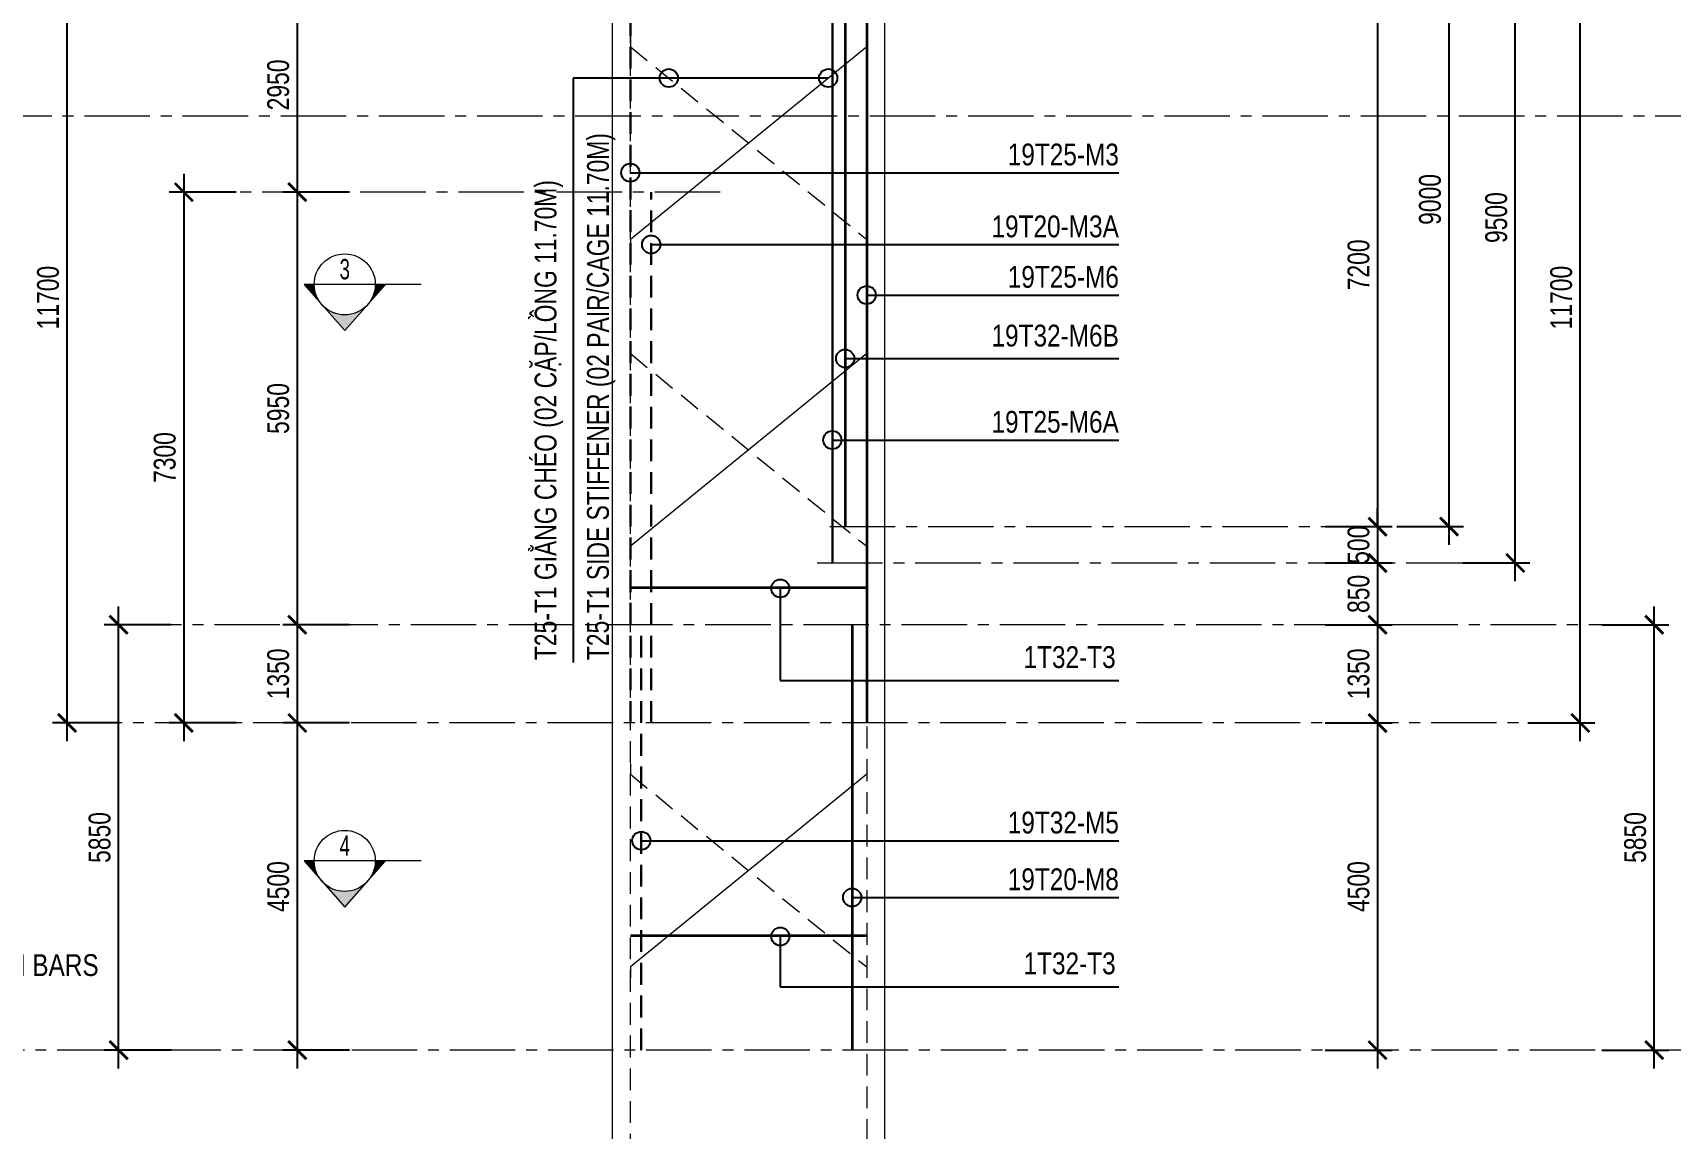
# Model space of a CAD drawing. Header units: millimetres. Extents: x 2746337 to 7547699, y -363432 to 15720.
# Drawn here: x 3076221 to 3098751, y -221482 to -206403 of the extents above; entities that cross this region are included whole.
import ezdxf
from ezdxf.enums import TextEntityAlignment as Align

# ---------------------------------------------------------------- set-up
doc = ezdxf.new("R2010")
doc.units = ezdxf.units.MM
doc.header["$LTSCALE"] = 1200
doc.header["$PDMODE"] = 3
for name, pattern in [('CENTER2', [1.125, 0.75, -0.125, 0.125, -0.125]), ('CONTINOUS', [0]), ('HIDDEN', [0.375, 0.25, -0.125])]:
    doc.linetypes.add(name, pattern=pattern)
for name, color, linetype, lineweight in [('1', 9, 'Continuous', 13), ('BOUND', 3, 'Continuous', 20), ('C1CO', 4, 'Continuous', 35), ('Grid line', 160, 'CENTER2', 5), ('HIDE', 8, 'HIDDEN', 13), ('K-THUOC', 1, 'Continuous', 18), ('LEADER', 8, 'Continuous', 9), ('T1CO', 4, 'Continuous', 20), ('T1HI', 4, 'HIDDEN', 13), ('TCHI', 4, 'HIDDEN', 30), ('TEXTMA', 2, 'Continuous', 13), ('TEXTVN', 2, 'Continuous', 20)]:
    doc.layers.add(name, color=color, linetype=linetype, lineweight=lineweight)
doc.styles.add('DB_Arial', font='arial.ttf', dxfattribs={"width": 0.8})
doc.styles.add('SMTEXT', font='arial.ttf', dxfattribs={"width": 0.75})
doc.styles.add('TEXTVN', font='VHELVCN.TTF', dxfattribs={"width": 0.8})
doc.dimstyles.new('BSV1-100', dxfattribs={"dimtxt": 300, "dimasz": 250, "dimexe": 200, "dimexo": 0, "dimgap": 108, "dimtad": 1, "dimdec": 0, "dimdsep": 46, "dimtxsty": 'SMTEXT', "dimblk": 'ARCHTICK', "dimcen": 100, "dimdle": 250, "dimclrd": 256, "dimclre": 256, "dimclrt": 1, "dimadec": 0, "dimazin": 0, "dimtfac": 1, "dimtdec": 0, "dimtix": 1, "dimtmove": 2, "dimatfit": 3, "dimfxl": 720, "dimfxlon": 1, "dimtolj": 1, "dimtzin": 0, "dimarcsym": 0})
doc.dimstyles.new('BSV25', dxfattribs={"dimtxt": 300, "dimasz": 250, "dimexe": 200, "dimexo": 0, "dimgap": 108, "dimtad": 1, "dimdec": 0, "dimlfac": 0.25, "dimdsep": 46, "dimtxsty": 'SMTEXT', "dimblk": 'ARCHTICK', "dimcen": 100, "dimdle": 250, "dimclrd": 256, "dimclre": 256, "dimclrt": 2, "dimadec": 0, "dimazin": 0, "dimtfac": 1, "dimtdec": 0, "dimtix": 1, "dimtmove": 2, "dimatfit": 3, "dimfxl": 800, "dimfxlon": 1, "dimtolj": 1, "dimtzin": 0, "dimarcsym": 0})

# ---------------------------------------------------------------- blocks, each defined once
blk = doc.blocks.new('_ArchTick')
at = {"color": 0, "linetype": 'ByBlock', "const_width": 0.15}
blk.add_lwpolyline([(-0.5, -0.5), (0.5, 0.5)], dxfattribs=at)
blk = doc.blocks.new('*D1793')
at = {"layer": 'Defpoints', "color": 0, "transparency": 16777216}
for p in [(3084188, -203245), (3071129, -206245), (3084188, -206245)]:
    blk.add_point(p, dxfattribs=at)
at = {"layer": 'K-THUOC', "lineweight": -2, "transparency": 16777216}
for p, q in [((3071129, -202995), (3071129, -206495)), ((3071849, -203245), (3070929, -203245)), ((3071849, -206245), (3070929, -206245))]:
    blk.add_line(p, q, dxfattribs=at)
at = {"layer": 'K-THUOC', "lineweight": -2, "transparency": 16777216, "xscale": 250, "yscale": 250, "zscale": 250}
for p, rotation in [((3071129, -203245), 90), ((3071129, -206245), 270)]:
    blk.add_blockref('_ArchTick', p, dxfattribs=dict(at, rotation=rotation))
at = {"layer": 'K-THUOC', "color": 1, "transparency": 16777216, "char_height": 300, "attachment_point": 5, "rotation": 90, "style": 'SMTEXT'}
for s, insert in [('\\A1;T12a200-L1,L2,L3', (3071417, -204745)), ('\\A1;3000', (3070867, -204745))]:
    blk.add_mtext(s, dxfattribs=dict(at, insert=insert))
blk = doc.blocks.new('*D1794')
at = {"layer": 'Defpoints', "color": 0, "transparency": 16777216}
for p in [(3084188, -206245), (3071129, -220395), (3077931, -220395)]:
    blk.add_point(p, dxfattribs=at)
at = {"layer": 'K-THUOC', "lineweight": -2, "transparency": 16777216}
for p, q in [((3071129, -205995), (3071129, -220645)), ((3071849, -206245), (3070929, -206245)), ((3071849, -220395), (3070929, -220395))]:
    blk.add_line(p, q, dxfattribs=at)
at = {"layer": 'K-THUOC', "lineweight": -2, "transparency": 16777216, "xscale": 250, "yscale": 250, "zscale": 250}
for p, rotation in [((3071129, -206245), 90), ((3071129, -220395), 270)]:
    blk.add_blockref('_ArchTick', p, dxfattribs=dict(at, rotation=rotation))
at = {"layer": 'K-THUOC', "color": 1, "transparency": 16777216, "char_height": 300, "attachment_point": 5, "rotation": 90, "style": 'SMTEXT'}
for s, insert in [('\\A1;T12a300-L1,L2,L3', (3071417, -213320)), ('\\A1;14150', (3070868, -213320))]:
    blk.add_mtext(s, dxfattribs=dict(at, insert=insert))
blk = doc.blocks.new('SIGSEC')
at = {"layer": '1', "lineweight": 9}
h = blk.add_hatch(color=256, dxfattribs=at)
h.dxf.hatch_style = 1
h.paths.add_polyline_path([(-420, 0), (-560, 0), (-315, -278, -0.182676)])
h = blk.add_hatch(color=256, dxfattribs=at)
h.dxf.hatch_style = 1
h.paths.add_polyline_path([(560, 0), (420, 0, -0.182676), (315, -278)])
h = blk.add_hatch(color=256, dxfattribs=at)
h.dxf.hatch_style = 1
h.paths.add_polyline_path([(315, -278, -0.451416), (-315, -278), (0, -635)])
at = {"layer": '1', "lineweight": 9, "elevation": 0}
blk.add_lwpolyline([(1050, 0), (-560, 0), (0, -635), (560, 0)], dxfattribs=at)
at = {"layer": '1', "lineweight": 9}
blk.add_circle((0, 0), 420, dxfattribs=at)
at = {"layer": 'BOUND', "lineweight": 9, "style": 'TEXTVN', "width": 0.8}
blk.add_attdef('SEC', text='', height=280, dxfattribs=at).set_placement((0, 210, 0), align=Align.MIDDLE_CENTER)
blk = doc.blocks.new('*D1798')
at = {"layer": 'Defpoints', "color": 0, "transparency": 16777216}
for p in [(3101550, -203745), (3070113, -207545), (3102807, -207545)]:
    blk.add_point(p, dxfattribs=at)
at = {"layer": 'K-THUOC', "lineweight": -2, "transparency": 16777216}
for p, q in [((3070113, -203495), (3070113, -207795)), ((3070833, -203745), (3069913, -203745)), ((3070833, -207545), (3069913, -207545))]:
    blk.add_line(p, q, dxfattribs=at)
at = {"layer": 'K-THUOC', "lineweight": -2, "transparency": 16777216, "xscale": 250, "yscale": 250, "zscale": 250}
for p, rotation in [((3070113, -203745), 90), ((3070113, -207545), 270)]:
    blk.add_blockref('_ArchTick', p, dxfattribs=dict(at, rotation=rotation))
at = {"layer": 'K-THUOC', "color": 1, "transparency": 16777216, "insert": (3069852, -205645), "char_height": 300, "attachment_point": 5, "rotation": 90, "style": 'SMTEXT'}
blk.add_mtext('\\A1;3800', dxfattribs=at)
blk = doc.blocks.new('*D1804')
at = {"layer": 'Defpoints', "color": 0, "transparency": 16777216}
for p in [(3087938, -205995), (3087938, -213195), (3094713, -213195)]:
    blk.add_point(p, dxfattribs=at)
at = {"layer": 'K-THUOC', "lineweight": -2, "transparency": 16777216}
for p, q in [((3094713, -205745), (3094713, -213445)), ((3093993, -205995), (3094913, -205995)), ((3093993, -213195), (3094913, -213195))]:
    blk.add_line(p, q, dxfattribs=at)
at = {"layer": 'K-THUOC', "lineweight": -2, "transparency": 16777216, "xscale": 250, "yscale": 250, "zscale": 250}
for p, rotation in [((3094713, -205995), 90), ((3094713, -213195), 270)]:
    blk.add_blockref('_ArchTick', p, dxfattribs=dict(at, rotation=rotation))
at = {"layer": 'K-THUOC', "color": 1, "transparency": 16777216, "insert": (3094452, -209595), "char_height": 300, "attachment_point": 5, "rotation": 90, "style": 'SMTEXT'}
blk.add_mtext('\\A1;7200', dxfattribs=at)
blk = doc.blocks.new('*D1805')
at = {"layer": 'Defpoints', "color": 0, "transparency": 16777216}
for p in [(3087938, -213695), (3087938, -214545), (3094713, -214545)]:
    blk.add_point(p, dxfattribs=at)
at = {"layer": 'K-THUOC', "lineweight": -2, "transparency": 16777216}
for p, q in [((3094713, -213445), (3094713, -214795)), ((3093993, -213695), (3094913, -213695)), ((3093993, -214545), (3094913, -214545))]:
    blk.add_line(p, q, dxfattribs=at)
at = {"layer": 'K-THUOC', "lineweight": -2, "transparency": 16777216, "xscale": 250, "yscale": 250, "zscale": 250}
for p, rotation in [((3094713, -213695), 90), ((3094713, -214545), 270)]:
    blk.add_blockref('_ArchTick', p, dxfattribs=dict(at, rotation=rotation))
at = {"layer": 'K-THUOC', "color": 1, "transparency": 16777216, "insert": (3094452, -214120), "char_height": 300, "attachment_point": 5, "rotation": 90, "style": 'SMTEXT'}
blk.add_mtext('\\A1;850', dxfattribs=at)
blk = doc.blocks.new('*D1806')
at = {"layer": 'Defpoints', "color": 0, "transparency": 16777216}
for p in [(3087938, -214545), (3087938, -215895), (3094713, -215895)]:
    blk.add_point(p, dxfattribs=at)
at = {"layer": 'K-THUOC', "lineweight": -2, "transparency": 16777216}
for p, q in [((3094713, -214295), (3094713, -216145)), ((3093993, -214545), (3094913, -214545)), ((3093993, -215895), (3094913, -215895))]:
    blk.add_line(p, q, dxfattribs=at)
at = {"layer": 'K-THUOC', "lineweight": -2, "transparency": 16777216, "xscale": 250, "yscale": 250, "zscale": 250}
for p, rotation in [((3094713, -214545), 90), ((3094713, -215895), 270)]:
    blk.add_blockref('_ArchTick', p, dxfattribs=dict(at, rotation=rotation))
at = {"layer": 'K-THUOC', "color": 1, "transparency": 16777216, "insert": (3094452, -215220), "char_height": 300, "attachment_point": 5, "rotation": 90, "style": 'SMTEXT'}
blk.add_mtext('\\A1;1350', dxfattribs=at)
blk = doc.blocks.new('*D1807')
at = {"layer": 'Defpoints', "color": 0, "transparency": 16777216}
for p in [(3087588, -215895), (3087938, -220395), (3094713, -220395)]:
    blk.add_point(p, dxfattribs=at)
at = {"layer": 'K-THUOC', "lineweight": -2, "transparency": 16777216}
for p, q in [((3094713, -215645), (3094713, -220645)), ((3093993, -215895), (3094913, -215895)), ((3093993, -220395), (3094913, -220395))]:
    blk.add_line(p, q, dxfattribs=at)
at = {"layer": 'K-THUOC', "lineweight": -2, "transparency": 16777216, "xscale": 250, "yscale": 250, "zscale": 250}
for p, rotation in [((3094713, -215895), 90), ((3094713, -220395), 270)]:
    blk.add_blockref('_ArchTick', p, dxfattribs=dict(at, rotation=rotation))
at = {"layer": 'K-THUOC', "color": 1, "transparency": 16777216, "insert": (3094452, -218145), "char_height": 300, "attachment_point": 5, "rotation": 90, "style": 'SMTEXT'}
blk.add_mtext('\\A1;4500', dxfattribs=at)
blk = doc.blocks.new('*D1808')
at = {"layer": 'Defpoints', "color": 0, "transparency": 16777216}
for p in [(3087438, -214545), (3098518, -214545), (3087438, -220395)]:
    blk.add_point(p, dxfattribs=at)
at = {"layer": 'K-THUOC', "lineweight": -2, "transparency": 16777216}
for p, q in [((3098518, -220645), (3098518, -214295)), ((3097798, -214545), (3098718, -214545)), ((3097798, -220395), (3098718, -220395))]:
    blk.add_line(p, q, dxfattribs=at)
at = {"layer": 'K-THUOC', "lineweight": -2, "transparency": 16777216, "xscale": 250, "yscale": 250, "zscale": 250}
for p, rotation in [((3098518, -214545), 90), ((3098518, -220395), 270)]:
    blk.add_blockref('_ArchTick', p, dxfattribs=dict(at, rotation=rotation))
at = {"layer": 'K-THUOC', "color": 1, "transparency": 16777216, "insert": (3098257, -217470), "char_height": 300, "attachment_point": 5, "rotation": 90, "style": 'SMTEXT'}
blk.add_mtext('\\A1;5850', dxfattribs=at)
blk = doc.blocks.new('*D1809')
at = {"layer": 'Defpoints', "color": 0, "transparency": 16777216}
for p in [(3086887, -204195), (3097500, -204195), (3086887, -215895)]:
    blk.add_point(p, dxfattribs=at)
at = {"layer": 'K-THUOC', "lineweight": -2, "transparency": 16777216}
for p, q in [((3097500, -216145), (3097500, -203945)), ((3096780, -204195), (3097700, -204195)), ((3096780, -215895), (3097700, -215895))]:
    blk.add_line(p, q, dxfattribs=at)
at = {"layer": 'K-THUOC', "lineweight": -2, "transparency": 16777216, "xscale": 250, "yscale": 250, "zscale": 250}
for p, rotation in [((3097500, -204195), 90), ((3097500, -215895), 270)]:
    blk.add_blockref('_ArchTick', p, dxfattribs=dict(at, rotation=rotation))
at = {"layer": 'K-THUOC', "color": 1, "transparency": 16777216, "insert": (3097239, -210045), "char_height": 300, "attachment_point": 5, "rotation": 90, "style": 'SMTEXT'}
blk.add_mtext('\\A1;11700', dxfattribs=at)
blk = doc.blocks.new('*D1812')
at = {"layer": 'Defpoints', "color": 0, "transparency": 16777216}
for p in [(3087007, -204195), (3096607, -204195), (3087007, -213695)]:
    blk.add_point(p, dxfattribs=at)
at = {"layer": 'K-THUOC', "lineweight": -2, "transparency": 16777216}
for p, q in [((3096607, -213945), (3096607, -203945)), ((3095887, -204195), (3096807, -204195)), ((3095887, -213695), (3096807, -213695))]:
    blk.add_line(p, q, dxfattribs=at)
at = {"layer": 'K-THUOC', "lineweight": -2, "transparency": 16777216, "xscale": 250, "yscale": 250, "zscale": 250}
for p, rotation in [((3096607, -204195), 90), ((3096607, -213695), 270)]:
    blk.add_blockref('_ArchTick', p, dxfattribs=dict(at, rotation=rotation))
at = {"layer": 'K-THUOC', "color": 1, "transparency": 16777216, "insert": (3096346, -208945), "char_height": 300, "attachment_point": 5, "rotation": 90, "style": 'SMTEXT'}
blk.add_mtext('\\A1;9500', dxfattribs=at)
blk = doc.blocks.new('*D1813')
at = {"layer": 'Defpoints', "color": 0, "transparency": 16777216}
for p in [(3087181, -204195), (3095697, -204195), (3087181, -213195)]:
    blk.add_point(p, dxfattribs=at)
at = {"layer": 'K-THUOC', "lineweight": -2, "transparency": 16777216}
for p, q in [((3095697, -213445), (3095697, -203945)), ((3094977, -204195), (3095897, -204195)), ((3094977, -213195), (3095897, -213195))]:
    blk.add_line(p, q, dxfattribs=at)
at = {"layer": 'K-THUOC', "lineweight": -2, "transparency": 16777216, "xscale": 250, "yscale": 250, "zscale": 250}
for p, rotation in [((3095697, -204195), 90), ((3095697, -213195), 270)]:
    blk.add_blockref('_ArchTick', p, dxfattribs=dict(at, rotation=rotation))
at = {"layer": 'K-THUOC', "color": 1, "transparency": 16777216, "insert": (3095435, -208695), "char_height": 300, "attachment_point": 5, "rotation": 90, "style": 'SMTEXT'}
blk.add_mtext('\\A1;9000', dxfattribs=at)
blk = doc.blocks.new('*D1816')
at = {"layer": 'Defpoints', "color": 0, "transparency": 16777216}
for p in [(3084164, -205645), (3079858, -208595), (3084164, -208595)]:
    blk.add_point(p, dxfattribs=at)
at = {"layer": 'K-THUOC', "lineweight": -2, "transparency": 16777216}
for p, q in [((3079858, -205395), (3079858, -208845)), ((3080578, -205645), (3079658, -205645)), ((3080578, -208595), (3079658, -208595))]:
    blk.add_line(p, q, dxfattribs=at)
at = {"layer": 'K-THUOC', "lineweight": -2, "transparency": 16777216, "xscale": 250, "yscale": 250, "zscale": 250}
for p, rotation in [((3079858, -205645), 90), ((3079858, -208595), 270)]:
    blk.add_blockref('_ArchTick', p, dxfattribs=dict(at, rotation=rotation))
at = {"layer": 'K-THUOC', "color": 1, "transparency": 16777216, "insert": (3079597, -207120), "char_height": 300, "attachment_point": 5, "rotation": 90, "style": 'SMTEXT'}
blk.add_mtext('\\A1;2950', dxfattribs=at)
blk = doc.blocks.new('*D1817')
at = {"layer": 'Defpoints', "color": 0, "transparency": 16777216}
for p in [(3084164, -215895), (3079858, -220395), (3084164, -220395)]:
    blk.add_point(p, dxfattribs=at)
at = {"layer": 'K-THUOC', "lineweight": -2, "transparency": 16777216}
for p, q in [((3079858, -215645), (3079858, -220645)), ((3080578, -215895), (3079658, -215895)), ((3080578, -220395), (3079658, -220395))]:
    blk.add_line(p, q, dxfattribs=at)
at = {"layer": 'K-THUOC', "lineweight": -2, "transparency": 16777216, "xscale": 250, "yscale": 250, "zscale": 250}
for p, rotation in [((3079858, -215895), 90), ((3079858, -220395), 270)]:
    blk.add_blockref('_ArchTick', p, dxfattribs=dict(at, rotation=rotation))
at = {"layer": 'K-THUOC', "color": 1, "transparency": 16777216, "insert": (3079597, -218145), "char_height": 300, "attachment_point": 5, "rotation": 90, "style": 'SMTEXT'}
blk.add_mtext('\\A1;4500', dxfattribs=at)
blk = doc.blocks.new('*D1818')
at = {"layer": 'Defpoints', "color": 0, "transparency": 16777216}
for p in [(3076693, -204195), (3084364, -204195), (3084364, -215895)]:
    blk.add_point(p, dxfattribs=at)
at = {"layer": 'K-THUOC', "lineweight": -2, "transparency": 16777216}
for p, q in [((3076693, -216145), (3076693, -203945)), ((3077413, -204195), (3076493, -204195)), ((3077413, -215895), (3076493, -215895))]:
    blk.add_line(p, q, dxfattribs=at)
at = {"layer": 'K-THUOC', "lineweight": -2, "transparency": 16777216, "xscale": 250, "yscale": 250, "zscale": 250}
for p, rotation in [((3076693, -204195), 90), ((3076693, -215895), 270)]:
    blk.add_blockref('_ArchTick', p, dxfattribs=dict(at, rotation=rotation))
at = {"layer": 'K-THUOC', "color": 1, "transparency": 16777216, "insert": (3076432, -210045), "char_height": 300, "attachment_point": 5, "rotation": 90, "style": 'SMTEXT'}
blk.add_mtext('\\A1;11700', dxfattribs=at)
blk = doc.blocks.new('*D1826')
at = {"layer": 'Defpoints', "color": 0, "transparency": 16777216}
for p in [(3102566, -194895), (3097019, -220395), (3107734, -220395)]:
    blk.add_point(p, dxfattribs=at)
at = {"layer": 'K-THUOC', "lineweight": -2, "transparency": 16777216}
for p, q in [((3107734, -194645), (3107734, -220645)), ((3107014, -194895), (3107934, -194895)), ((3107014, -220395), (3107934, -220395))]:
    blk.add_line(p, q, dxfattribs=at)
at = {"layer": 'K-THUOC', "lineweight": -2, "transparency": 16777216, "xscale": 250, "yscale": 250, "zscale": 250}
for p, rotation in [((3107734, -194895), 90), ((3107734, -220395), 270)]:
    blk.add_blockref('_ArchTick', p, dxfattribs=dict(at, rotation=rotation))
at = {"layer": 'K-THUOC', "color": 1, "transparency": 16777216, "insert": (3107473, -207645), "char_height": 300, "attachment_point": 5, "rotation": 90, "style": 'SMTEXT'}
blk.add_mtext('\\A1;25500', dxfattribs=at)
blk = doc.blocks.new('*D1827')
at = {"layer": 'Defpoints', "color": 0, "transparency": 16777216}
for p in [(3097019, -220395), (3098591, -239395), (3107734, -239395)]:
    blk.add_point(p, dxfattribs=at)
at = {"layer": 'K-THUOC', "lineweight": -2, "transparency": 16777216}
for p, q in [((3107734, -220145), (3107734, -239645)), ((3107014, -220395), (3107934, -220395)), ((3107014, -239395), (3107934, -239395))]:
    blk.add_line(p, q, dxfattribs=at)
at = {"layer": 'K-THUOC', "lineweight": -2, "transparency": 16777216, "xscale": 250, "yscale": 250, "zscale": 250}
for p, rotation in [((3107734, -220395), 90), ((3107734, -239395), 270)]:
    blk.add_blockref('_ArchTick', p, dxfattribs=dict(at, rotation=rotation))
at = {"layer": 'K-THUOC', "color": 1, "transparency": 16777216, "insert": (3107473, -229895), "char_height": 300, "attachment_point": 5, "rotation": 90, "style": 'SMTEXT'}
blk.add_mtext('\\A1;19000', dxfattribs=at)
blk = doc.blocks.new('*D1828')
at = {"layer": 'Defpoints', "color": 0, "transparency": 16777216}
for p in [(3101766, -194395), (3108795, -194395), (3097019, -220395)]:
    blk.add_point(p, dxfattribs=at)
at = {"layer": 'K-THUOC', "lineweight": -2, "transparency": 16777216}
for p, q in [((3108795, -220645), (3108795, -194145)), ((3108075, -194395), (3108995, -194395)), ((3108075, -220395), (3108995, -220395))]:
    blk.add_line(p, q, dxfattribs=at)
at = {"layer": 'K-THUOC', "lineweight": -2, "transparency": 16777216, "xscale": 250, "yscale": 250, "zscale": 250}
for p, rotation in [((3108795, -194395), 90), ((3108795, -220395), 270)]:
    blk.add_blockref('_ArchTick', p, dxfattribs=dict(at, rotation=rotation))
at = {"layer": 'K-THUOC', "color": 1, "transparency": 16777216, "insert": (3108533, -207395), "char_height": 300, "attachment_point": 5, "rotation": 90, "style": 'SMTEXT'}
blk.add_mtext('\\A1;26000', dxfattribs=at)
blk = doc.blocks.new('*D1835')
at = {"layer": 'Defpoints', "color": 0, "transparency": 16777216}
for p in [(3084188, -208595), (3079858, -214545), (3084188, -214545)]:
    blk.add_point(p, dxfattribs=at)
at = {"layer": 'K-THUOC', "lineweight": -2, "transparency": 16777216}
for p, q in [((3079858, -208345), (3079858, -214795)), ((3080578, -208595), (3079658, -208595)), ((3080578, -214545), (3079658, -214545))]:
    blk.add_line(p, q, dxfattribs=at)
at = {"layer": 'K-THUOC', "lineweight": -2, "transparency": 16777216, "xscale": 250, "yscale": 250, "zscale": 250}
for p, rotation in [((3079858, -208595), 90), ((3079858, -214545), 270)]:
    blk.add_blockref('_ArchTick', p, dxfattribs=dict(at, rotation=rotation))
at = {"layer": 'K-THUOC', "color": 1, "transparency": 16777216, "insert": (3079597, -211570), "char_height": 300, "attachment_point": 5, "rotation": 90, "style": 'SMTEXT'}
blk.add_mtext('\\A1;5950', dxfattribs=at)
blk = doc.blocks.new('*D1836')
at = {"layer": 'Defpoints', "color": 0, "transparency": 16777216}
for p in [(3084738, -214545), (3079858, -215895), (3084738, -215895)]:
    blk.add_point(p, dxfattribs=at)
at = {"layer": 'K-THUOC', "lineweight": -2, "transparency": 16777216}
for p, q in [((3079858, -214295), (3079858, -216145)), ((3080578, -214545), (3079658, -214545)), ((3080578, -215895), (3079658, -215895))]:
    blk.add_line(p, q, dxfattribs=at)
at = {"layer": 'K-THUOC', "lineweight": -2, "transparency": 16777216, "xscale": 250, "yscale": 250, "zscale": 250}
for p, rotation in [((3079858, -214545), 90), ((3079858, -215895), 270)]:
    blk.add_blockref('_ArchTick', p, dxfattribs=dict(at, rotation=rotation))
at = {"layer": 'K-THUOC', "color": 1, "transparency": 16777216, "insert": (3079597, -215220), "char_height": 300, "attachment_point": 5, "rotation": 90, "style": 'SMTEXT'}
blk.add_mtext('\\A1;1350', dxfattribs=at)
blk = doc.blocks.new('*D1838')
at = {"layer": 'Defpoints', "color": 0, "transparency": 16777216}
for p in [(3077402, -214545), (3084895, -214545), (3084895, -220395)]:
    blk.add_point(p, dxfattribs=at)
at = {"layer": 'K-THUOC', "lineweight": -2, "transparency": 16777216}
for p, q in [((3077402, -220645), (3077402, -214295)), ((3078122, -214545), (3077202, -214545)), ((3078122, -220395), (3077202, -220395))]:
    blk.add_line(p, q, dxfattribs=at)
at = {"layer": 'K-THUOC', "lineweight": -2, "transparency": 16777216, "xscale": 250, "yscale": 250, "zscale": 250}
for p, rotation in [((3077402, -214545), 90), ((3077402, -220395), 270)]:
    blk.add_blockref('_ArchTick', p, dxfattribs=dict(at, rotation=rotation))
at = {"layer": 'K-THUOC', "color": 1, "transparency": 16777216, "insert": (3077141, -217470), "char_height": 300, "attachment_point": 5, "rotation": 90, "style": 'SMTEXT'}
blk.add_mtext('\\A1;5850', dxfattribs=at)
blk = doc.blocks.new('*D1839')
at = {"layer": 'Defpoints', "color": 0, "transparency": 16777216}
for p in [(3087938, -213195), (3087938, -213694), (3094713, -213694)]:
    blk.add_point(p, dxfattribs=at)
at = {"layer": 'K-THUOC', "lineweight": -2, "transparency": 16777216}
for p, q in [((3094713, -213195), (3094713, -212945)), ((3093993, -213195), (3094913, -213195)), ((3094713, -213195), (3094713, -213694)), ((3093993, -213694), (3094913, -213694)), ((3094713, -213694), (3094713, -213944))]:
    blk.add_line(p, q, dxfattribs=at)
at = {"layer": 'K-THUOC', "lineweight": -2, "transparency": 16777216, "xscale": 250, "yscale": 250, "zscale": 250}
for p, rotation in [((3094713, -213195), 270), ((3094713, -213694), 90)]:
    blk.add_blockref('_ArchTick', p, dxfattribs=dict(at, rotation=rotation))
at = {"layer": 'K-THUOC', "color": 1, "transparency": 16777216, "insert": (3094452, -213444), "char_height": 300, "attachment_point": 5, "rotation": 90, "style": 'SMTEXT'}
blk.add_mtext('\\A1;500', dxfattribs=at)
blk = doc.blocks.new('*D1840')
at = {"layer": 'Defpoints', "color": 0, "transparency": 16777216}
for p in [(3082364, -208595), (3078298, -215895), (3082364, -215895)]:
    blk.add_point(p, dxfattribs=at)
at = {"layer": 'K-THUOC', "lineweight": -2, "transparency": 16777216}
for p, q in [((3078298, -208345), (3078298, -216145)), ((3079018, -208595), (3078098, -208595)), ((3079018, -215895), (3078098, -215895))]:
    blk.add_line(p, q, dxfattribs=at)
at = {"layer": 'K-THUOC', "lineweight": -2, "transparency": 16777216, "xscale": 250, "yscale": 250, "zscale": 250}
for p, rotation in [((3078298, -208595), 90), ((3078298, -215895), 270)]:
    blk.add_blockref('_ArchTick', p, dxfattribs=dict(at, rotation=rotation))
at = {"layer": 'K-THUOC', "color": 1, "transparency": 16777216, "insert": (3078037, -212245), "char_height": 300, "attachment_point": 5, "rotation": 90, "style": 'SMTEXT'}
blk.add_mtext('\\A1;7300', dxfattribs=at)

msp = doc.modelspace()

# ---------------------------------------------------------------- linework, layer by layer
at = {"layer": 'BOUND'}
msp.add_line((3084188.2, -193984.7), (3084188.2, -239394.7), dxfattribs=at)
msp.add_lwpolyline([(3084188.2, -239394.7), (3087938.2, -239394.7), (3087938.2, -194894.7), (3084188.2, -194894.7)], close=True, dxfattribs=at)
at = {"layer": 'C1CO'}
for p, q in [((3087391.4, -204195), (3087391.4, -213194.7)), ((3087688.2, -204195), (3087688.2, -215895)), ((3084438.2, -214032.9), (3087688.2, -214032.9)), ((3087488.2, -214544.7), (3087488.2, -220394.7)), ((3084438.2, -218818.7), (3087688.2, -218818.7))]:
    msp.add_line(p, q, dxfattribs=at)
at = {"layer": 'Grid line', "color": 2}
msp.add_line((3066131.5, -207544.7), (3102634.3, -207544.7), dxfattribs=at)
at = {"layer": 'Grid line'}
for p, q in [((3085673.9, -208594.7), (3079045.3, -208594.7)), ((3087181.4, -213194.7), (3095896.7, -213194.7)), ((3087006.6, -213694.7), (3096075.7, -213694.7)), ((3098517.8, -214545.2), (3078123.1, -214545.2)), ((3097699.8, -215895.2), (3076493.3, -215895.2)), ((3107156.3, -220394.7), (3071488.2, -220394.7))]:
    msp.add_line(p, q, dxfattribs=at)
at = {"layer": 'HIDE'}
for p, q in [((3084438.2, -239394.7), (3084438.2, -193894.7)), ((3087688.2, -193894.7), (3087688.2, -239394.7))]:
    msp.add_line(p, q, dxfattribs=at)
at = {"layer": 'T1CO'}
for points in [[(3087688.2, -206445), (3087688.2, -206595), (3084438.2, -209245), (3084438.2, -209395)], [(3087688.2, -210665.5), (3087688.2, -210815.5), (3084438.2, -213465.5), (3084438.2, -213615.5)], [(3087688.2, -216450.5), (3087688.2, -216600.5), (3084438.2, -219250.5), (3084438.2, -219400.5)]]:
    msp.add_lwpolyline(points, dxfattribs=at)
at = {"layer": 'T1HI'}
for points in [[(3084438.2, -206445), (3084438.2, -206595), (3087688.2, -209245), (3087688.2, -209395)], [(3084438.2, -210665.5), (3084438.2, -210815.5), (3087688.2, -213465.5), (3087688.2, -213615.5)], [(3084438.2, -216450.5), (3084438.2, -216600.5), (3087688.2, -219250.5), (3087688.2, -219400.5)]]:
    msp.add_lwpolyline(points, dxfattribs=at)
at = {"layer": 'TCHI', "linetype": 'HIDDEN'}
for p, q in [((3084438.2, -215894.7), (3084438.2, -204194.7)), ((3084588.2, -220394.7), (3084588.2, -214544.7))]:
    msp.add_line(p, q, dxfattribs=at)
at = {"layer": 'TCHI', "color": 6, "linetype": 'CONTINOUS'}
msp.add_line((3087216.7, -213694.7), (3087216.7, -204195), dxfattribs=at)
at = {"layer": 'TCHI', "color": 6, "linetype": 'HIDDEN'}
msp.add_line((3084724.2, -215895.2), (3084724.2, -208594.7), dxfattribs=at)

# ---------------------------------------------------------------- block references
at = {"layer": '1', "lineweight": 20}
for p, values in [((3080511.1, -209863.7), {'SEC': '3'}), ((3080511.1, -217791.9, 0), {'SEC': '4'})]:
    msp.add_blockref('SIGSEC', p, dxfattribs=at).add_auto_attribs(values)

# ---------------------------------------------------------------- texts
at = {"layer": 'TEXTMA', "style": 'DB_Arial', "width": 0.8}
for s, p in [('19T25-M3', (3091155.9, -208227.1)), ('19T20-M3A', (3091155.9, -209215.7)), ('19T25-M6', (3091155.9, -209910.3)), ('19T32-M6B', (3091155.9, -210717.9)), ('19T25-M6A', (3091155.9, -211903.6)), ('1T32-T3', (3091111.7, -215138.5)), ('19T32-M5', (3091155.9, -217414.5)), ('19T20-M8', (3091155.9, -218194.5)), ('1T32-T3', (3091111.7, -219351.4))]:
    msp.add_text(s, height=300, rotation=360, dxfattribs=at).set_placement(p, align=Align.RIGHT)
at = {"layer": 'TEXTVN', "lineweight": 20, "style": 'SMTEXT', "width": 0.75}
for s, p in [('T25-T1 SIDE STIFFENER (02 PAIR/CAGE 11.70M)', (3084142.7, -215030.6)), ('T25-T1 GIẰNG CHÉO (02 CẶP/LỒNG 11.70M)', (3083422.7, -215030.6))]:
    msp.add_text(s, height=300, rotation=90, dxfattribs=at).set_placement(p)
at = {"layer": 'TEXTVN', "style": 'DB_Arial', "width": 0.8}
msp.add_text('BOTTOM LEVEL OF MAIN BARS', height=300, dxfattribs=at).set_placement((3072060.5, -219374.7))

# ---------------------------------------------------------------- dimensions: what is measured, and where the dimension line sits
at = {"layer": 'K-THUOC'}
for base, p1, p2, picture, middle in [((3108794.6, -194394.7), (3097019.2, -220394.7), (3101765.9, -194394.7), '*D1828', (3108533.5, -207394.7)), ((3107733.8, -220394.7), (3102565.9, -194894.7), (3097019.2, -220394.7), '*D1826', (3107472.6, -207644.7)), ((3070113.3, -207544.7), (3101550.2, -203744.7), (3102806.7, -207544.7), '*D1798', (3069852, -205644.7)), ((3076693.3, -204194.7), (3084363.8, -215894.7), (3084363.8, -204194.7), '*D1818', (3076432.1, -210044.7)), ((3097499.8, -204195), (3086886.7, -215894.7), (3086886.7, -204195), '*D1809', (3097238.6, -210044.9)), ((3096607.2693, -204195.198), (3087006.6443, -213694.7099), (3087006.6432, -204195.198), '*D1812', (3096346.0974, -208944.954)), ((3095696.6552, -204195.2003), (3087181.3592, -213194.7099), (3087181.3592, -204195.2003), '*D1813', (3095435.4833, -208694.9551)), ((3079858, -208594.7), (3084163.8, -205645), (3084163.8, -208594.7), '*D1816', (3079596.8, -207119.9)), ((3094713.1, -213194.7), (3087938.2, -205995), (3087938.2, -213194.7), '*D1804', (3094452, -209594.9)), ((3078297.9, -215894.7), (3082364, -208594.7), (3082364, -215894.7), '*D1840', (3078036.7, -212244.7)), ((3079857.9598, -214545.1526), (3084188.18, -208594.7099), (3084188.18, -214545.1526), '*D1835', (3079596.7879, -211569.9312)), ((3094713.1, -213694.3), (3087938.2, -213194.7), (3087938.2, -213694.3), '*D1839', (3094452, -213444.5)), ((3094713.1, -214544.7), (3087938.2, -213694.7), (3087938.2, -214544.7), '*D1805', (3094452, -214119.7)), ((3077402.3, -214544.7), (3084895.2, -220394.7), (3084895.2, -214544.7), '*D1838', (3077141.1, -217469.7)), ((3079858, -215895.2), (3084737.8, -214545.2), (3084737.8, -215895.2), '*D1836', (3079596.7, -215220.2)), ((3098517.8, -214544.7), (3087438.2, -220394.7), (3087438.2, -214544.7), '*D1808', (3098256.7, -217469.7)), ((3094713.1, -215894.7), (3087938.2, -214544.7), (3087938.2, -215894.7), '*D1806', (3094451.9, -215219.7)), ((3079858, -220394.7), (3084163.8, -215894.7), (3084163.8, -220394.7), '*D1817', (3079596.8, -218144.7)), ((3094713.1, -220394.7), (3087588.2, -215894.7), (3087938.2, -220394.7), '*D1807', (3094452, -218144.7)), ((3107733.8, -239394.7), (3097019.2, -220394.7), (3098590.9, -239394.7), '*D1827', (3107472.6, -229894.7))]:
    dim = msp.add_linear_dim(base=base, p1=p1, p2=p2, angle=90, dimstyle='BSV1-100', dxfattribs=at)
    dim.commit()
    dim.dimension.update_dxf_attribs({"geometry": picture, "text_midpoint": middle})
for base, p1, p2, text, picture, middle in [((3071128.7, -206244.7), (3084188.2, -203244.7), (3084188.2, -206244.7), '<>\\XT12a200-L1,L2,L3', '*D1793', (3071128.7, -204744.7)), ((3071128.7, -220394.7), (3084188.2, -206244.7), (3077931.4, -220394.7), '<>\\XT12a300-L1,L2,L3', '*D1794', (3071128.7, -213319.7))]:
    dim = msp.add_linear_dim(base=base, p1=p1, p2=p2, angle=90, text=text, dimstyle='BSV1-100', dxfattribs=at)
    dim.commit()
    dim.dimension.update_dxf_attribs({"geometry": picture, "text_midpoint": middle})

# ---------------------------------------------------------------- leaders
at = {"layer": 'LEADER'}
for points in [[(3087159.4, -207026.2), (3083649.7, -207026.2), (3083649.7, -213026.2)], [(3084967, -207026.2), (3083649.7, -207026.2), (3083649.7, -215064.2)], [(3084438.2, -208327.1), (3091155.9, -208327.1)], [(3084724.2, -209315.7), (3091155.9, -209315.7)], [(3087688.2, -210010.3), (3091155.9, -210010.3)], [(3087391.4, -210882.4), (3091155.9, -210882.4)], [(3087216.7, -212003.6), (3091155.9, -212003.6)], [(3086499.6, -214044.7), (3086499.6, -215310.1), (3091155.9, -215310.1)], [(3084588.2, -217514.5), (3091155.9, -217514.5)], [(3087488.2, -218294.5), (3091155.9, -218294.5)], [(3086499.6, -218830.6), (3086499.6, -219523), (3091155.9, -219523)]]:
    msp.add_leader(points, dimstyle='BSV25', override={"dimldrblk": 'Origin'}, dxfattribs=at)

doc.saveas('drawing.dxf')
